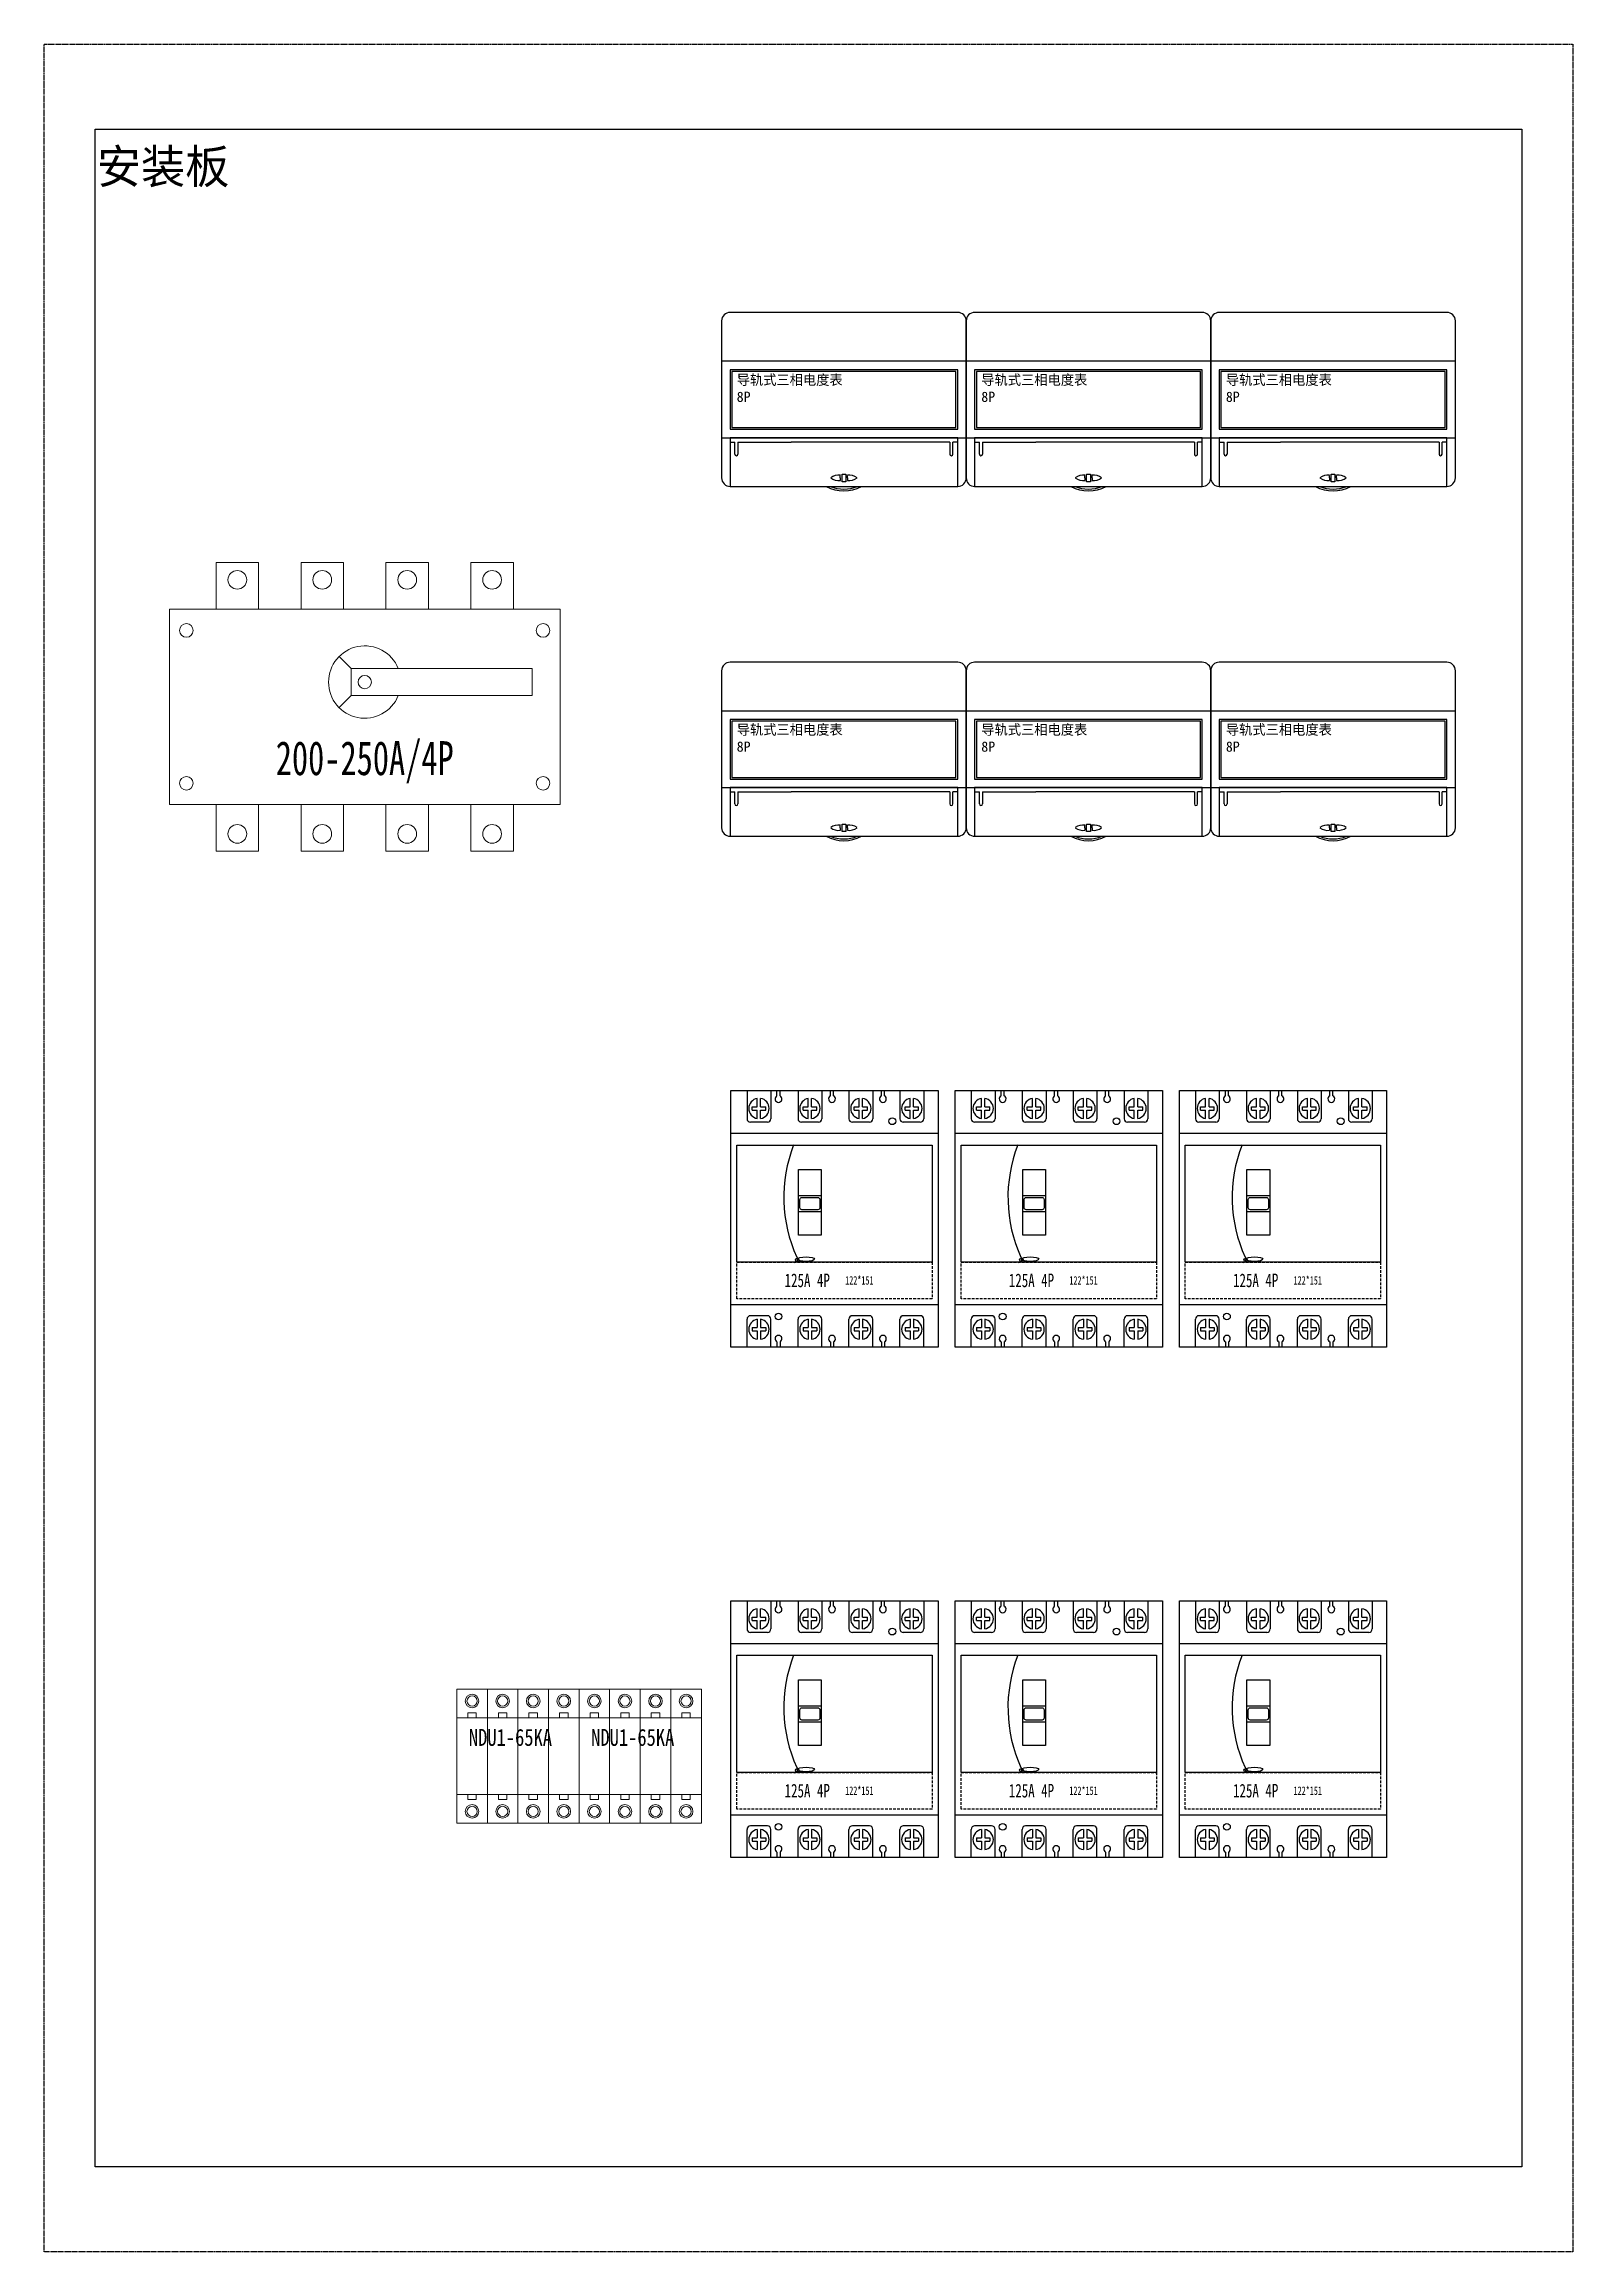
# Model space of a CAD drawing. Extents: x 384712 to 385612, y 334306 to 335606.
import ezdxf
from ezdxf.enums import TextEntityAlignment as Align

# ---------------------------------------------------------------- set-up
doc = ezdxf.new("R2010")
doc.units = 0
doc.header["$MEASUREMENT"] = 0
doc.linetypes.add('DASHED', pattern=[0.75, 0.5, -0.25])
doc.linetypes.add('HIDDEN2', pattern=[4.7625, 3.175, -1.5875])
for name, color, linetype in [('E-UNIV-NOTE', 6, 'Continuous'), ('元件', 7, 'Continuous'), ('布置图', 30, 'Continuous')]:
    doc.layers.add(name, color=color, linetype=linetype)
doc.layers.add('细线', color=7, linetype='Continuous', lineweight=0)
doc.styles.add('GH-CZC', font='', dxfattribs={"width": 0.7})
doc.styles.add('宋体', font='', dxfattribs={"width": 0.8})
doc.styles.get('GH-CZC').set_extended_font_data('SimSun')
doc.styles.get('宋体').set_extended_font_data('NSimSun')

# ---------------------------------------------------------------- blocks, each defined once
blk = doc.blocks.new('Manufacturer上海良信PartName电涌保护器SeriesNDU1ShellFrameLimitingCurrentRemarkPartTypeMinCurrent0MaxCurrent0Poles4PMinPower0MaxPower0LibType3DelFlgfalseUpdateDate2023-01-0100000')
at = {"color": 7, "linetype": 'Continuous', "lineweight": 15}
for p, q in [((-18, 39.5), (-36, 39.5)), ((-36, 39.5), (-36, 22.5)), ((-18, 22.5), (-18, 39.5)), ((36, 39.5), (-18, 39.5)), ((0, 22.5), (0, 39.5)), ((18, 22.5), (18, 39.5)), ((36, 39.5), (36, 22.5)), ((-36, 22.5), (-36, -22.5)), ((-18, 22.5), (-36, 22.5)), ((-24.5, 25.5), (-29.5, 25.5)), ((-29.5, 25.5), (-29.5, 22.5)), ((-24.5, 22.5), (-24.5, 25.5)), ((-18, -22.5), (-18, 22.5)), ((36, 22.5), (-18, 22.5)), ((-6.5, 25.5), (-11.5, 25.5)), ((-11.5, 25.5), (-11.5, 22.5)), ((-6.5, 22.5), (-6.5, 25.5)), ((0, -22.5), (0, 22.5)), ((11.5, 25.5), (6.5, 25.5)), ((6.5, 25.5), (6.5, 22.5)), ((11.5, 22.5), (11.5, 25.5)), ((18, -22.5), (18, 22.5)), ((29.5, 25.5), (24.5, 25.5)), ((24.5, 25.5), (24.5, 22.5)), ((29.5, 22.5), (29.5, 25.5)), ((36, 22.5), (36, -22.5)), ((-36, -22.5), (-18, -22.5)), ((-36, -22.5), (-36, -39.5)), ((-29.5, -25.5), (-29.5, -22.5)), ((-24.5, -25.5), (-29.5, -25.5)), ((-24.5, -22.5), (-24.5, -25.5)), ((-18, -39.5), (-18, -22.5)), ((-18, -22.5), (36, -22.5)), ((-11.5, -25.5), (-11.5, -22.5)), ((-6.5, -25.5), (-11.5, -25.5)), ((-6.5, -22.5), (-6.5, -25.5)), ((0, -39.5), (0, -22.5)), ((6.5, -25.5), (6.5, -22.5)), ((11.5, -25.5), (6.5, -25.5)), ((11.5, -22.5), (11.5, -25.5)), ((18, -39.5), (18, -22.5)), ((24.5, -25.5), (24.5, -22.5)), ((29.5, -25.5), (24.5, -25.5)), ((29.5, -22.5), (29.5, -25.5)), ((36, -22.5), (36, -39.5)), ((-36, -39.5), (-18, -39.5)), ((-18, -39.5), (36, -39.5))]:
    blk.add_line(p, q, dxfattribs=at)
for centre, radius in [((-27, 32.5), 4), ((-27, 32.5), 3), ((-9, 32.5), 4), ((-9, 32.5), 3), ((9, 32.5), 4), ((9, 32.5), 3), ((27, 32.5), 4), ((27, 32.5), 3), ((-27, -32.5), 4), ((-27, -32.5), 3), ((-9, -32.5), 4), ((-9, -32.5), 3), ((9, -32.5), 4), ((9, -32.5), 3), ((27, -32.5), 4), ((27, -32.5), 3)]:
    blk.add_circle(centre, radius, dxfattribs=at)
at = {"layer": 'E-UNIV-NOTE', "style": '宋体', "width": 0.8}
blk.add_text('NDU1-65KA', height=10, dxfattribs=at).set_placement((-28.9, 6.1))
blk = doc.blocks.new('Manufacturer光辉PartName隔离开关Series250ShellFrameLimitingCurrentRemarkPartTypeMinCurrent100MaxCurrent250Poles4PMinPower0MaxPower0LibType2DelFlgfalseUpdateDate')
at = {"layer": '细线', "color": 7}
for p, q in [((-8, 22.6), (-15.1, 29.7)), ((-8, 22.6), (-8, 6.6)), ((-8, 22.6), (98.5, 22.6)), ((98.5, 22.6), (98.5, 6.6)), ((-8, 6.6), (-15.1, -0.4)), ((98.5, 6.6), (-8, 6.6))]:
    blk.add_line(p, q, dxfattribs=at)
for points in [[(-87.5, 57.5), (-62.5, 57.5), (-62.5, 85), (-87.5, 85)], [(-37.5, 57.5), (-12.5, 57.5), (-12.5, 85), (-37.5, 85)], [(12.5, 57.5), (37.5, 57.5), (37.5, 85), (12.5, 85)], [(62.5, 57.5), (87.5, 57.5), (87.5, 85), (62.5, 85)], [(-115, -57.5), (115, -57.5), (115, 57.5), (-115, 57.5)], [(-115, 57.5), (115, 57.5), (115, -57.5), (-115, -57.5)], [(-87.5, -57.5), (-62.5, -57.5), (-62.5, -85), (-87.5, -85)], [(-37.5, -57.5), (-12.5, -57.5), (-12.5, -85), (-37.5, -85)], [(12.5, -57.5), (37.5, -57.5), (37.5, -85), (12.5, -85)], [(62.5, -57.5), (87.5, -57.5), (87.5, -85), (62.5, -85)]]:
    blk.add_lwpolyline(points, close=True, dxfattribs=at)
for centre, radius in [((-75, 74.8), 5.5), ((-25, 74.8), 5.5), ((25, 74.8), 5.5), ((75, 74.8), 5.5), ((-105, 45), 4), ((105, 45), 4), ((0, 14.6), 3.93), ((-105, -45), 4), ((105, -45), 4), ((-75, -74.8), 5.5), ((-25, -74.8), 5.5), ((25, -74.8), 5.5), ((75, -74.8), 5.5)]:
    blk.add_circle(centre, radius, dxfattribs=at)
blk.add_arc((0, 14.6), 21.3, 22.0726, 337.9274, dxfattribs=at)
at = {"layer": '细线', "color": 7, "insert": (-115, -20.2), "char_height": 20, "width": 230, "attachment_point": 1}
blk.add_mtext('\\pxqc;{\\fFangSong_GB2312|b0|i0|c134|p49;\\W0.7;200-250A/4P}', dxfattribs=at)
blk = doc.blocks.new('Manufacturer光辉PartName电能表Series导轨式ShellFrameLimitingCurrentRemarkPartTypeMinCurrent1MaxCurrent500PolesMinPower0MaxPower0LibType2DelFlgfalseUpdateDate')
for p, q in [((-67, -24.6), (-64.2, -24.6)), ((-62.4, -24.6), (-31, -24.6)), ((62.4, -24.6), (-31, -24.6)), ((67, -24.6), (64.2, -24.6)), ((-2.1, -45.7), (-2.1, -44.2)), ((-2.1, -45.7), (-2.1, -47.2)), ((2.1, -45.7), (2.1, -44.2)), ((2.1, -45.7), (2.1, -47.2))]:
    blk.add_line(p, q)
blk.add_lwpolyline([(-67, -50.7), (67, -50.7, 0.414214), (72, -45.7), (72, 46.8, 0.414214), (67, 51.8), (-67, 51.8, 0.414214), (-72, 46.8), (-72, -45.7, 0.414214)], format="xyb", close=True)
for points in [[(-72, -22), (72, -22), (72, 23), (-72, 23)], [(-67, -17), (67, -17), (67, 18), (-67, 18)], [(-66, -16), (66, -16), (66, 17), (-66, 17)], [(-67, -50.7), (67, -50.7), (67, -22), (-67, -22)], [(-1.1, -43.5), (1.1, -43.5), (1.1, -47.9), (-1.1, -47.9)]]:
    blk.add_lwpolyline(points, close=True)
for points in [[(-64.2, -31.7), (-64.2, -24.6)], [(-62.4, -24.6), (-62.4, -31.7)], [(62.4, -24.6), (62.4, -31.7)], [(64.2, -31.7), (64.2, -24.6)]]:
    blk.add_lwpolyline(points)
for centre, radius, start, end in [((-63.3, -31.7), 0.9, 180, 0), ((63.3, -31.7), 0.9, 180, 0), ((0, -30.9), 22.4, 242.2689, 297.7311), ((0, -30.9), 21.4, 247.8872, 292.1128), ((-3.1, -51.8), 7.73, 82.2489, 127.0581), ((-3.1, -39.5), 7.73, 232.9419, 277.7511), ((3.1, -51.8), 7.73, 52.9419, 97.7511), ((3.1, -39.5), 7.73, 262.2489, 307.0581)]:
    blk.add_arc(centre, radius, start, end)
at = {"insert": (-63.1, 15.1), "char_height": 6, "width": 68.446, "attachment_point": 1}
blk.add_mtext('导轨式三相电度表\\P8P', dxfattribs=at)
blk = doc.blocks.new('Manufacturer光辉PartName塑壳断路器Series4PShellFrameLimitingCurrentRemarkPartTypeMinCurrent16MaxCurrent125Poles4PMinPower0MaxPower0LibType2DelFlgfalseUpdateDate')
at = {"layer": '元件', "color": 0, "transparency": 33554687}
for p, q in [((-51.5, 75.5), (-51.5, 59)), ((-48.5, 64), (-48.5, 66)), ((-48.5, 66), (-45.5, 66)), ((-45.5, 66), (-45.5, 70.9)), ((-43.5, 66), (-43.5, 70.9)), ((-43.5, 66), (-40.5, 66)), ((-40.5, 64), (-40.5, 66)), ((-37.5, 75.5), (-37.5, 59)), ((-33.9, 72.4), (-33.9, 75.5)), ((-32.1, 72.4), (-32.1, 75.5)), ((-21.5, 75.5), (-21.5, 59)), ((-18.5, 66), (-15.5, 66)), ((-18.5, 64), (-18.5, 66)), ((-15.5, 66), (-15.5, 70.9)), ((-13.5, 66), (-13.5, 70.9)), ((-13.5, 66), (-10.5, 66)), ((-10.5, 64), (-10.5, 66)), ((-7.5, 75.5), (-7.5, 59)), ((-2.4, 72.4), (-2.4, 75.5)), ((-0.6, 72.4), (-0.6, 75.5)), ((8.5, 75.5), (8.5, 59)), ((11.5, 64), (11.5, 66)), ((11.5, 66), (14.5, 66)), ((14.5, 66), (14.5, 70.9)), ((16.5, 66), (16.5, 70.9)), ((16.5, 66), (19.5, 66)), ((19.5, 64), (19.5, 66)), ((22.5, 75.5), (22.5, 59)), ((27.6, 72.4), (27.6, 75.5)), ((29.4, 72.4), (29.4, 75.5)), ((38.5, 75.5), (38.5, 59)), ((41.5, 64), (41.5, 66)), ((41.5, 66), (44.5, 66)), ((44.5, 66), (44.5, 70.9)), ((46.5, 66), (46.5, 70.9)), ((46.5, 66), (49.5, 66)), ((49.5, 64), (49.5, 66)), ((52.5, 75.5), (52.5, 59)), ((-39.5, 57), (-49.5, 57)), ((-48.5, 64), (-45.5, 64)), ((-45.5, 59.1), (-45.5, 64)), ((-43.5, 64), (-40.5, 64)), ((-43.5, 59.1), (-43.5, 64)), ((-9.5, 57), (-19.5, 57)), ((-18.5, 64), (-15.5, 64)), ((-15.5, 59.1), (-15.5, 64)), ((-13.5, 59.1), (-13.5, 64)), ((-13.5, 64), (-10.5, 64)), ((20.5, 57), (10.5, 57)), ((11.5, 64), (14.5, 64)), ((14.5, 59.1), (14.5, 64)), ((16.5, 64), (19.5, 64)), ((16.5, 59.1), (16.5, 64)), ((50.5, 57), (40.5, 57)), ((41.5, 64), (44.5, 64)), ((44.5, 59.1), (44.5, 64)), ((46.5, 64), (49.5, 64)), ((46.5, 59.1), (46.5, 64)), ((-61, 50.4), (61, 50.4)), ((-61, -50.4), (61, -50.4)), ((-51.5, -75.5), (-51.5, -59)), ((-39.5, -57), (-49.5, -57)), ((-48.5, -64), (-45.5, -64)), ((-48.5, -64), (-48.5, -66)), ((-45.5, -59.1), (-45.5, -64)), ((-43.5, -59.1), (-43.5, -64)), ((-43.5, -64), (-40.5, -64)), ((-40.5, -64), (-40.5, -66)), ((-37.5, -75.5), (-37.5, -59)), ((-21.5, -75.5), (-21.5, -59)), ((-9.5, -57), (-19.5, -57)), ((-18.5, -64), (-18.5, -66)), ((-18.5, -64), (-15.5, -64)), ((-15.5, -59.1), (-15.5, -64)), ((-13.5, -59.1), (-13.5, -64)), ((-13.5, -64), (-10.5, -64)), ((-10.5, -64), (-10.5, -66)), ((-7.5, -75.5), (-7.5, -59)), ((8.5, -75.5), (8.5, -59)), ((20.5, -57), (10.5, -57)), ((11.5, -64), (14.5, -64)), ((11.5, -64), (11.5, -66)), ((14.5, -59.1), (14.5, -64)), ((16.5, -59.1), (16.5, -64)), ((16.5, -64), (19.5, -64)), ((19.5, -64), (19.5, -66)), ((22.5, -75.5), (22.5, -59)), ((38.5, -75.5), (38.5, -59)), ((50.5, -57), (40.5, -57)), ((41.5, -64), (41.5, -66)), ((41.5, -64), (44.5, -64)), ((44.5, -59.1), (44.5, -64)), ((46.5, -59.1), (46.5, -64)), ((46.5, -64), (49.5, -64)), ((49.5, -64), (49.5, -66)), ((52.5, -75.5), (52.5, -59)), ((-48.5, -66), (-45.5, -66)), ((-45.5, -66), (-45.5, -70.9)), ((-43.5, -66), (-40.5, -66)), ((-43.5, -66), (-43.5, -70.9)), ((-33.9, -72.4), (-33.9, -75.5)), ((-32.1, -72.4), (-32.1, -75.5)), ((-18.5, -66), (-15.5, -66)), ((-15.5, -66), (-15.5, -70.9)), ((-13.5, -66), (-13.5, -70.9)), ((-13.5, -66), (-10.5, -66)), ((-2.4, -72.4), (-2.4, -75.5)), ((-0.6, -72.4), (-0.6, -75.5)), ((11.5, -66), (14.5, -66)), ((14.5, -66), (14.5, -70.9)), ((16.5, -66), (19.5, -66)), ((16.5, -66), (16.5, -70.9)), ((27.6, -72.4), (27.6, -75.5)), ((29.4, -72.4), (29.4, -75.5)), ((41.5, -66), (44.5, -66)), ((44.5, -66), (44.5, -70.9)), ((46.5, -66), (46.5, -70.9)), ((46.5, -66), (49.5, -66))]:
    blk.add_line(p, q, dxfattribs=at)
for points in [[(-61, -75.5), (-61, 75.5)], [(-61, 75.5), (61, 75.5)], [(61, 75.5), (61, -75.5)], [(61, -75.5), (-61, -75.5)]]:
    blk.add_lwpolyline(points, dxfattribs=at)
for points in [[(-57.5, 43.5), (57.5, 43.5), (57.5, -25.5), (-57.5, -25.5)], [(-21.2, 29.1), (-7.8, 29.1), (-7.8, -9.6), (-21.2, -9.6)], [(-21.2, 13.8), (-7.8, 13.8), (-7.8, 4.2), (-21.2, 4.2)]]:
    blk.add_lwpolyline(points, close=True, dxfattribs=at)
blk.add_lwpolyline([(-19.2, 12.6), (-9.8, 12.6, -0.414214), (-8.6, 11.4), (-8.6, 6.6, -0.414214), (-9.8, 5.4), (-19.2, 5.4, -0.414214), (-20.4, 6.6), (-20.4, 11.4, -0.414214)], format="xyb", close=True, dxfattribs=at)
at = {"layer": '元件', "color": 0, "linetype": 'HIDDEN2', "ltscale": 0.5, "transparency": 33554687}
blk.add_lwpolyline([(-57.5, -25.5), (57.5, -25.5), (57.5, -47), (-57.5, -47)], close=True, dxfattribs=at)
at = {"layer": '元件', "color": 0, "linetype": 'ByBlock', "transparency": 33554687}
for centre in [(34, 57.5), (-33, -57.5)]:
    blk.add_circle(centre, 2, dxfattribs=at)
at = {"layer": '元件', "color": 0, "transparency": 33554687}
blk.add_circle((-22, -24.2), 1.02, dxfattribs=at)
for centre, radius, start, end in [((-44.5, 65), 6, 99.5941, 260.4059), ((-44.5, 65), 6, 279.5941, 80.4059), ((-33, 70.6), 2, 116.839, 63.161), ((-14.5, 65), 6, 99.5941, 260.4059), ((-14.5, 65), 6, 279.5941, 80.4059), ((-1.5, 70.6), 2, 116.839, 63.161), ((15.5, 65), 6, 99.5941, 260.4059), ((15.5, 65), 6, 279.5941, 80.4059), ((28.5, 70.6), 2, 116.839, 63.161), ((45.5, 65), 6, 99.5941, 260.4059), ((45.5, 65), 6, 279.5941, 80.4059), ((-49.5, 59), 2, 180, 270), ((-39.5, 59), 2, 270, 0), ((-19.5, 59), 2, 180, 270), ((-9.5, 59), 2, 270, 0), ((10.5, 59), 2, 180, 270), ((20.5, 59), 2, 270, 0), ((40.5, 59), 2, 180, 270), ((50.5, 59), 2, 270, 0), ((54.9, 12.7), 84.8, 158.6859, 204.5341), ((-23.5, -23.8), 1.8, 251.3296, 44.8965), ((-49.5, -59), 2, 90, 180), ((-44.5, -65), 6, 99.5941, 260.4059), ((-44.5, -65), 6, 279.5941, 80.4059), ((-39.5, -59), 2, 0, 90), ((-19.5, -59), 2, 90, 180), ((-14.5, -65), 6, 99.5941, 260.4059), ((-14.5, -65), 6, 279.5941, 80.4059), ((-9.5, -59), 2, 0, 90), ((10.5, -59), 2, 90, 180), ((15.5, -65), 6, 99.5941, 260.4059), ((15.5, -65), 6, 279.5941, 80.4059), ((20.5, -59), 2, 0, 90), ((40.5, -59), 2, 90, 180), ((45.5, -65), 6, 99.5941, 260.4059), ((45.5, -65), 6, 279.5941, 80.4059), ((50.5, -59), 2, 0, 90), ((-33, -70.6), 2, 296.839, 243.161), ((-1.5, -70.6), 2, 296.839, 243.161), ((28.5, -70.6), 2, 296.839, 243.161)]:
    blk.add_arc(centre, radius, start, end, dxfattribs=at)
blk.add_ellipse((-16.8, -23.7), major_axis=(-5, 0), ratio=0.263531, dxfattribs=at)
at = {"layer": '元件', "color": 0, "transparency": 33554687, "width": 0.7}
blk.add_text('125A 4P', height=8, dxfattribs=at).set_placement((-29.4, -36.2), align=Align.MIDDLE_LEFT)
at = {"layer": '元件', "color": 0, "transparency": 33554687, "style": 'GH-CZC', "width": 0.7}
blk.add_text('122*151', height=5, dxfattribs=at).set_placement((14.6, -36.2), align=Align.MIDDLE_CENTER)

msp = doc.modelspace()

# ---------------------------------------------------------------- linework, layer by layer
at = {"color": 2}
msp.add_lwpolyline([(384742, 335556.2), (385582, 335556.2), (385582, 334356.2), (384742, 334356.2)], close=True, dxfattribs=at)
at = {"layer": '布置图', "linetype": 'DASHED'}
msp.add_lwpolyline([(384712, 335606.2), (385612, 335606.2), (385612, 334306.2), (384712, 334306.2)], close=True, dxfattribs=at)

# ---------------------------------------------------------------- block references
for name, p in [('Manufacturer光辉PartName电能表Series导轨式ShellFrameLimitingCurrentRemarkPartTypeMinCurrent1MaxCurrent500PolesMinPower0MaxPower0LibType2DelFlgfalseUpdateDate', (385182.8, 335396.5)), ('Manufacturer光辉PartName电能表Series导轨式ShellFrameLimitingCurrentRemarkPartTypeMinCurrent1MaxCurrent500PolesMinPower0MaxPower0LibType2DelFlgfalseUpdateDate', (385326.8, 335396.5)), ('Manufacturer光辉PartName电能表Series导轨式ShellFrameLimitingCurrentRemarkPartTypeMinCurrent1MaxCurrent500PolesMinPower0MaxPower0LibType2DelFlgfalseUpdateDate', (385470.8, 335396.5)), ('Manufacturer光辉PartName隔离开关Series250ShellFrameLimitingCurrentRemarkPartTypeMinCurrent100MaxCurrent250Poles4PMinPower0MaxPower0LibType2DelFlgfalseUpdateDate', (384900.7, 335216)), ('Manufacturer光辉PartName电能表Series导轨式ShellFrameLimitingCurrentRemarkPartTypeMinCurrent1MaxCurrent500PolesMinPower0MaxPower0LibType2DelFlgfalseUpdateDate', (385182.8, 335190.5)), ('Manufacturer光辉PartName电能表Series导轨式ShellFrameLimitingCurrentRemarkPartTypeMinCurrent1MaxCurrent500PolesMinPower0MaxPower0LibType2DelFlgfalseUpdateDate', (385326.8, 335190.5)), ('Manufacturer光辉PartName电能表Series导轨式ShellFrameLimitingCurrentRemarkPartTypeMinCurrent1MaxCurrent500PolesMinPower0MaxPower0LibType2DelFlgfalseUpdateDate', (385470.8, 335190.5)), ('Manufacturer光辉PartName塑壳断路器Series4PShellFrameLimitingCurrentRemarkPartTypeMinCurrent16MaxCurrent125Poles4PMinPower0MaxPower0LibType2DelFlgfalseUpdateDate', (385177.3, 334914.5)), ('Manufacturer光辉PartName塑壳断路器Series4PShellFrameLimitingCurrentRemarkPartTypeMinCurrent16MaxCurrent125Poles4PMinPower0MaxPower0LibType2DelFlgfalseUpdateDate', (385309.3, 334914.5)), ('Manufacturer光辉PartName塑壳断路器Series4PShellFrameLimitingCurrentRemarkPartTypeMinCurrent16MaxCurrent125Poles4PMinPower0MaxPower0LibType2DelFlgfalseUpdateDate', (385441.3, 334914.5)), ('Manufacturer光辉PartName塑壳断路器Series4PShellFrameLimitingCurrentRemarkPartTypeMinCurrent16MaxCurrent125Poles4PMinPower0MaxPower0LibType2DelFlgfalseUpdateDate', (385177.3, 334614)), ('Manufacturer光辉PartName塑壳断路器Series4PShellFrameLimitingCurrentRemarkPartTypeMinCurrent16MaxCurrent125Poles4PMinPower0MaxPower0LibType2DelFlgfalseUpdateDate', (385309.3, 334614)), ('Manufacturer光辉PartName塑壳断路器Series4PShellFrameLimitingCurrentRemarkPartTypeMinCurrent16MaxCurrent125Poles4PMinPower0MaxPower0LibType2DelFlgfalseUpdateDate', (385441.3, 334614)), ('Manufacturer上海良信PartName电涌保护器SeriesNDU1ShellFrameLimitingCurrentRemarkPartTypeMinCurrent0MaxCurrent0Poles4PMinPower0MaxPower0LibType3DelFlgfalseUpdateDate2023-01-0100000', (384990.9, 334598.1)), ('Manufacturer上海良信PartName电涌保护器SeriesNDU1ShellFrameLimitingCurrentRemarkPartTypeMinCurrent0MaxCurrent0Poles4PMinPower0MaxPower0LibType3DelFlgfalseUpdateDate2023-01-0100000', (385062.9, 334598.1))]:
    msp.add_blockref(name, p)

# ---------------------------------------------------------------- texts
at = {"color": 0}
msp.add_text('安装板', height=20, dxfattribs=at).set_placement((384743, 335534.2), align=Align.MIDDLE_LEFT)

doc.saveas('drawing.dxf')
